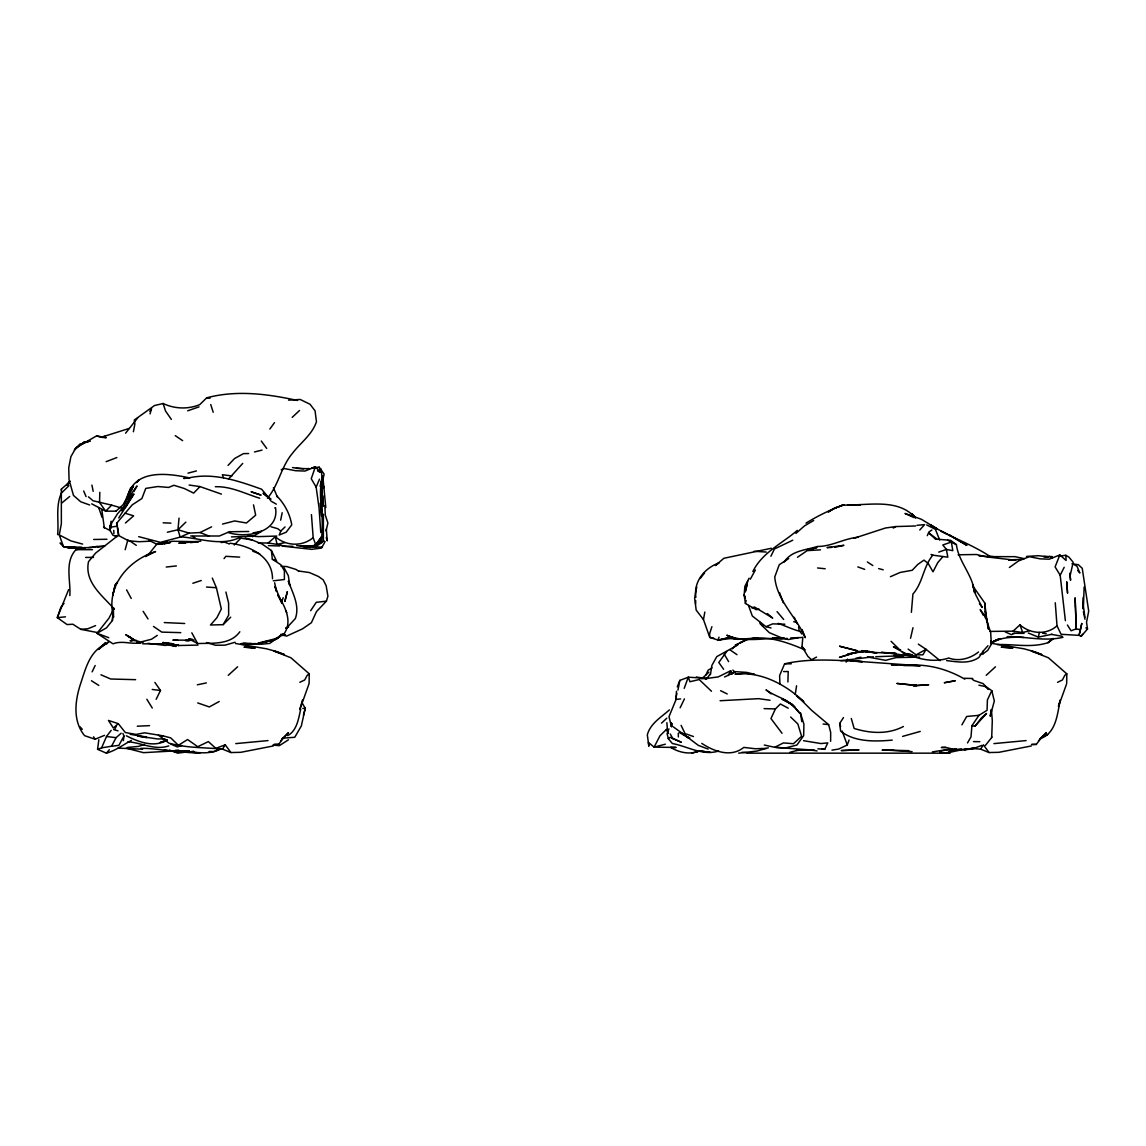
<?xml version="1.0" encoding="UTF-8"?>
<svg xmlns="http://www.w3.org/2000/svg" width="1146" height="1146" viewBox="0 0 1146 1146"><rect width="100%" height="100%" fill="white"/><g stroke="black" fill="none" stroke-linecap="round" stroke-linejoin="round"><path stroke-width="1.5" d="M323.387 514.182L323.373 540.697L320.923 542.645C324.776 519.94 318.33 496.633 324.146 474.143L319.175 467.153L311.626 468.127L315.365 466.794L320.436 472.31L319.175 467.153M830.621 741.29L830.692 732.495L828.658 724.673L811.697 710.405L797.33 696.08M61.354 492.522L61.397 489.055L68.674 482.781M1066.682 683.46L1066.797 673.819L1048.418 657.79L1031.314 651L1041.857 654.61L1034.981 651.845L1024.037 648.822L991.347 643.293M309.105 683.46L309.248 673.819L290.941 657.79L273.865 651L284.437 654.61L277.604 651.845L266.631 648.822L235.56 643.493M99.802 492.279L99.544 502.507L105.661 511.145L115.832 511.188M787.904 681.97L788.219 671.513L783.592 671.585M1082.755 608.684L1083.099 597.481M985.46 745.344L991.705 737.494L992.293 720.648L991.448 710.019M117.093 536.629L112.938 535.254L109.701 529.81L109.858 525.828L111.391 527.991M671.47 723.298L671.484 726.636L668.992 716.68L676.14 699.361L676.484 691.282M695.565 603.913L695.722 600.604M695.88 597.295C693.445 581.394 704.661 568.101 719.029 562.858L715.433 565.537L723.871 558.288L771.33 548.261M980.045 654.524L983.039 653.807L983.182 651.129L987.981 645.742M1084.13 587.024L1083.443 606.435L1084.933 617.207M57.644 534.623C58.99 520.742 55.395 506.503 61.34 493.167L68.889 485.746M671.484 726.636L671.714 723.413M143.393 642.018C133.652 645.628 122.994 639.869 113.01 643.823L97.038 633.294L106.535 627.793L112.365 620.559L113.325 608.368L113.569 617.221C105.389 587.01 127.664 560.48 155.57 551.555L145.442 556.526L149.639 553.103L156.501 544.508L170.31 542.531L164.265 543.806M978.913 685.193L986.004 686.698L991.777 690.651L987.408 699.948L987.064 710.305L978.971 715.319L971.908 725.733L971.006 736.849L967.511 742.937M138.68 536.643L160.397 542.345L180.18 537.102L177.974 529.767L179.034 518.121M816.554 657.088L811.526 659.752L807.858 656.357L801.999 646.545L802.859 637.047M112.365 620.559L113.397 611.133M231.463 536.901L252.535 536.256M61.34 493.167L61.354 523.765L59.263 534.924L62.743 544.565L60.065 543.018L63.445 546.642L69.849 548.003L81.882 547.201M123.367 740.674L123.954 736.104L122.951 733.44M131.418 740.431C123.08 744.785 115.703 750.573 106.406 753.166L97.582 749.326L98.828 739.743M911.385 612.308L912.918 594.058C922.945 582.798 923.16 566.769 932.801 555.151L947.828 557.185L946.395 549.421L942.8 544.995L951.352 542.029L956.394 544.665C958.686 562.113 972.825 574.948 974.587 592.597L972.596 584.56L975.733 594.803L982.265 607.495L979.472 603.627M320.106 486.291L322.656 476.163L322.241 478.913L321.038 468.986M991.218 709.46L990.216 716.25L994.327 700.98L991.777 690.651M795.267 694.333L796.57 685.809M109.701 529.81L111.09 521.201M710.42 674.636L711.924 665.339L716.794 656.615L737.766 644.997M675.896 698.53L676.785 693.301M784.05 637.892C765.17 637.921 744.714 642.935 726.836 635.256L737.895 639.325L728.197 637.348L737.895 639.325L758.28 637.921L747.808 639.139L729.873 638.623L717.94 640.07L709.775 637.405L703.472 619.585L704.819 612.093M696.739 586.953L694.648 598.054L696.195 610.13L703.472 619.585M133.394 431.741L134.87 424.077L134.311 420.023L154.524 405.526L163.119 403.507C174.607 408.95 187.987 409.466 199.762 404.61L206.695 397.834C236.549 389.812 267.849 393.966 297.559 400.498M677.959 690.121L679.836 680.395L688.288 677.2L707.311 678.375M1028.263 633.007L1038.405 637.119L1039.322 632.42M1071.968 563.789L1078.314 564.692L1082.239 568.273L1088.7 611.162L1086.523 622.307L1087.511 628.996L1081.222 636.231L1079.059 635.357L1081.781 623.524L1079.059 635.357L1061.067 634.297L1057.013 625.788L1055.265 602.753M280.67 520.169L282.174 512.735M300.753 709.073C298.504 718.528 297.072 730.589 287.675 735.646M759.182 609.185L756.188 609.701L745.43 603.455L746.146 600.361M747.751 581.079L745.258 591.952L747.321 583.93M910.54 638.236L912.99 627.721M326.037 530.985L327.899 523.02L325.263 515.041L324.877 505.486M322.656 476.163C318.717 489.213 321.281 502.979 321.611 516.316L320.207 503.194M303.446 715.233L305.251 708.271L301.871 702.541M125.172 549.708L127.922 539.651M150.054 413.892L151.544 408.52L149.868 411.342M302.487 700.02L299.822 709.503L308.818 684.363M1058.431 706.337L1060.236 700.02C1057.285 713.972 1056.383 732.552 1040.855 738.454M280.756 634.354L286.629 636.116L302.644 628.782L311.397 622.693L316.497 611.577L326.409 601.163L327.914 596.149L326.18 585.792L323.201 579.876L318.488 576.495L309.377 572.542L298.719 571.037M1066.439 684.363L1058.532 706.294M711.895 626.704L709.603 633.81L709.775 637.405L713.858 638.236M127.636 497.651L130.988 489.027L133.28 486.678L130.988 489.027L124.943 503.868M684.191 688.374L688.288 677.2L689.949 681.727L699.189 679.535L711.48 691.253M831.967 750.129L838.586 749.097L847.266 744.986L849.071 740.058M281.601 601.994L283.205 597.696M719.043 637.176L717.94 640.07L726.994 638.093L718.513 640.17M668.935 728.899L667.115 733.669L668.276 738.626L672.358 743.525C687.7 746.39 702.527 756.031 718.657 751.045M677.286 686.884L679.836 680.395M1059.276 556.082L1065.852 555.294L1066.081 560.451L1059.835 554.936L1055.094 566.898L1060.179 575.235L1065.379 620.659M285.01 526.959L280.827 531.042L279.166 535.053L286.214 532.188L291.743 524.854C289.924 513.938 284.638 504.039 276.974 496.089M850.848 660.841L862.365 661.643C836.508 660.34 810.079 657.976 784.609 663.821L779.624 675.51L779.925 684.262M320.78 532.518L319.061 507.965L316.138 487.107L319.519 479.157M97.582 749.326L101.593 747.837L106.521 736.506L111.176 730.374M68.617 589.617L57.3 617.651L67.07 624.57L72.857 624.226L80.85 629.355L97.697 632.592M846.192 662.13L847.567 659.065M927.286 535.655L928.976 531.916L931.899 529.996M788.233 708.185L780.369 703.988L775.398 708.944L770.957 718.556L782.045 733.282M126.117 506.733L132.363 494.298M292.789 546.327L281.959 546.083L311.698 549.335L321.496 548.089L325.049 541.657L323.373 540.697M822.112 748.653L824.719 749.355L827.799 742.866L821.009 743.568L803.547 740.703M705.907 674.894L708.128 670.224L711.981 667.889M92.11 671.871L95.161 665.511M680.137 707.813L684.434 698.859M770.9 556.254L774.41 548.991L792.745 540.224M156.171 699.289L160.483 690.479L154.896 682.414M114.887 728.971L116.176 726.406M1060.179 575.235L1064.204 567.299M728.211 675.51L730.618 670.782L732.423 673.49M124.67 503.252L129.799 493.396L126.991 499.513C132.22 468.771 166.585 472.926 189.162 477.825C214.001 472.396 238.612 481.019 261.603 489.213L270.528 499.885M749.097 578.186L744.886 586.322L744.141 594.86L745.43 603.455M123.954 504.226L130.486 488.382L132.979 486.319M101.593 747.837L111.577 746.232L116.061 737.68L121.175 733.225M109.457 617.178L114.127 608.325M67.485 485.231L69.705 481.105M118.74 517.935L133.924 493.94L124.47 508.337L131.761 493.281L137.019 485.976L133.924 491.519M127.75 497.321L130.085 493.038M123.954 736.104L118.855 745.401L111.577 746.232M750.315 579.188L755.4 570.006M130.673 491.849L132.406 488.755M961.909 724.845L966.694 716.479L978.971 715.319M212.297 578.085L216.393 587.712L221.336 608.984L216.895 617.723L210.477 625.014L223.112 624.656L228.656 615.216L228.613 603.125L225.891 592.024M985.56 618.382L984.887 615.158L990.66 632.42L991.362 644.224L987.737 650.384L983.039 653.807M121.562 510.758L124.828 505.4L117.479 513.852L111.735 522.934L110.732 527.146L117.508 526.157L116.634 523.292L132.205 504.87L141.889 498.524L145.771 488.397L157.776 486.534L168.591 487.437L173.906 485.274L184.262 488.497L193.66 493.095L199.977 486.592L221.422 494.112M127.822 497.135L123.095 504.727L115.846 511.317M303.06 546.184L315.952 545.539L321.453 536.887L321.539 539.379L314.534 546.155L306.985 545.983L310.509 546.642M158.449 735.159L169.006 743.167C186.612 748.123 204.518 747.378 222.482 749.14L225.261 744.828L230.948 752.55L240.861 752.306L273.307 745.96M752.836 571.553C762.205 552.429 782.116 543.548 797.315 530.383M892.204 740.13C875.086 741.605 854.73 742.236 840.634 731.148L839.66 723.455L843.47 717.597M970.705 748.438L980.589 749.14L983.411 744.828L989.07 752.55L998.968 752.306L1031.3 745.96M310.681 610.689L316.239 602.323L326.409 601.163M726.65 651.53L718.8 662.488L723.627 669.278M983.182 651.129L978.913 657.432C969.187 664.25 957.555 661.872 946.653 660.612M1081.222 636.231L1082.598 634.282M274.481 744.556L278.722 744.384L283.42 737.795M1032.059 744.556L1036.371 744.384L1041.098 737.795M125.587 433.188L137.807 417.746M269.826 429.048L274.496 422.645M267.39 498.266C278.779 485.002 281.071 466.551 292.574 453.171C300.581 442.685 312.156 434.649 316.468 421.742L315.064 410.841L310.05 404.252L300.18 399.467L288.563 400.155M117.15 582.383L115.159 585.076L112.781 595.247L115.159 585.076L117.193 582.326M321.453 536.887L314.534 546.155L307.859 546.069M732.28 648.851C750.931 629.154 783.019 640.37 804.621 649.768M975.002 726.22L981.391 717.998L986.548 713.457L975.002 726.22L971.908 725.733M83.787 548.361L75.951 549.665C64.348 562.027 70.866 580.463 69.834 595.634M700.192 578.515L704.504 573.014M706.194 679.234L710.405 673.934M66.712 485.059L69.863 481.105M784.236 561.998C791.241 550.581 805.81 550.195 817.342 546.47C831.509 546.599 843.886 538.491 857.867 537.302M133.394 486.377L131.36 488.884L133.495 486.305M224.057 558.603L225.905 556.311L239.643 557.128M242.694 463.428L228.527 479.085M136.689 482.437L138.824 479.845L136.546 482.523M64.018 603.412L60.896 607.165L57.3 617.651L65.48 616.82M942.542 556.999L937.686 562.758L933.016 571.811L928.145 563.374L923.963 560.122L917.803 564.405L912.216 570.278L900.197 572.427L890.413 576.71M106.406 753.166L109.343 749.785M986.219 675.309L995.459 666.8M228.255 675.309L237.594 666.8M109.185 617.923L97.038 633.294L108.77 637.706M919.765 529.982L924.607 524.624L916.958 525.326M228.04 465.419L234.486 458.586L243.453 453.63L248.625 453.53M1038.562 740.918L1046.327 732.738L1039.694 739.27M280.627 740.918L288.391 732.738L281.801 739.27M234.199 544.995L240.875 538.176L252.034 539.909L262.019 543.992L271.373 550.495L276.673 561.168L272.333 559.176L271.373 550.495M106.564 644.023L108.813 641.731L102.581 645.785M121.548 508.007L111.678 505.157L105.661 511.145L91.709 503.839M105.346 642.562L98.327 649.51L105.518 644.066C89.374 651.358 85.578 669.063 80.421 684.234C75.006 701.051 72.599 720.877 84.56 735.646L95.075 739.242L104.53 735.345M223.112 624.656L230.69 617.178M282.203 634.225L269.768 643.407L261.087 644.267L254.312 643.522M239.843 631.775C230.16 645.184 212.182 642.949 197.628 643.565L188.775 638.737L192.256 639.253M668.247 732.05L666.428 729.472L659.953 735.789L654.108 747.135L648.407 742.45L648.865 746.232L647.318 734.801C650.484 723.269 661.127 717.353 669.407 709.89M167.33 532.231L177.974 529.767L185.853 522.146M292.201 417.373L299.521 410.483M661.529 723.14L666.814 718.184M270.041 499.799L270.914 498.997L263.064 493.181L266.789 496.533M989.829 631.417L1013.064 631.16L1019.94 624.856C1030.34 633.967 1046.413 635.357 1057.013 625.788M701.839 678.618L708.901 672.244M258.122 542.918L268.236 543.018L275.312 536.715C285.984 546.112 302.143 546.886 313.173 537.646L311.44 514.611M118.282 723.656L113.354 728.011L108.455 720.433L118.282 723.656L125.344 732.538L136.116 734.428L144.568 732.81L162.761 735.804L170.711 737.881L178.404 745.287L187.572 739.528L197.742 746.705L208.357 741.605L215.82 748.352L225.261 744.828M795.911 533.434L804.435 525.942L813.689 520.499M125.43 523.006L133.638 515.843L125.043 513.193M316.267 544.006L321.539 539.379M161.586 736.778L162.761 735.804M1053.088 638.394L1047.931 642.691C1031.314 648.106 1014.196 643.98 997.321 644.582M61.913 502.908L69.691 496.462M1052.644 638.795L1047.931 642.691L1052.716 639.239M1066.797 673.819L1064.777 675.366L1062.414 679.965L1057.586 682.3M309.248 673.819L307.171 675.366L304.721 679.965L299.837 682.3M668.276 738.626L670.152 737.265L681.412 742.336L672.043 738.11M116.949 536.342L95.576 553.131L88.5 561.698C84.26 582.311 102.281 595.476 114.199 608.984M1009.382 567.499L1018.751 560.824L1029.352 556.698L1040.196 558.847L1049.177 559.205L1059.835 554.936M102.08 437.371L106.206 437.686L96.651 435.852L75.994 447.728L70.909 456.638L68.746 467.797L69.047 479.644L73.459 495.401L80.693 501.762L89.646 504.971M731.506 674.235L734.257 672.344L724.516 677M978.512 652.002C970.39 658.563 958.787 661.801 948.745 658.019C930.223 664.164 909.322 656.959 893.479 646.745L900.598 649.868M797.473 557.271L807.185 550.624L820.479 549.836M314.864 545.467L321.095 541.227L312.127 546.628L308.933 546.069M276.845 637.821L272.834 640.514L278.263 637.993L262.692 641.975M157.274 635.385L151.53 639.224L140.829 641.989L133.337 640.012L127.793 635.758L133.423 639.54M788.677 558.603L779.251 564.72L774.768 576.968C776.601 600.389 796.456 616.949 805.28 637.706L802.071 629.512M322.413 547.215L304.363 546.141L314.921 547.086L322.57 542.173M288.448 739.786L279.323 745.674L272.934 745.086M806.01 523.12C818 515.729 830.821 509.512 844.058 504.741L834.374 508.265L828.243 511.99L835.592 507.606L834.374 508.265L844.058 504.741M278.263 637.993L274.123 639.955L263.379 642.204L274.123 639.955L283.879 634.025C293.018 621.59 284.896 606.134 277.747 594.917L281.758 602.911M274.123 639.955L280.211 636.359M252.478 536.715L261.202 531.586M893.235 528.077L895.914 526.558L915.597 525.985M286.672 627.936L295.353 618.554C300.023 605.475 292.588 593.284 288.463 581.194M219.201 701.51L209.317 706.939L197.714 702.928M991.877 642.634L997.407 639.611L991.304 642.562C1001.318 637.162 1012.749 636.904 1023.822 637.448M908.119 649.094L916.069 654.839L926.097 649.352L940.121 660.683M991.963 642.577L997.407 639.611M746.046 639.898L739.542 643.192L745.101 640.456M285.798 628.266L288.577 626.876L285.769 628.137M764.296 745.029L774.71 747.307L783.391 742.937L793.462 743.697L801.598 736.305L797.817 723.914L790.654 717.038M220.104 748.625L214.116 751.59L209.059 751.447M177.974 529.767L189.119 533.119L200.063 532.546L211.595 526.845M991.777 642.476L994.513 641.201M180.18 537.102L189.119 533.119M274.839 507.965L275.513 507.678C279.739 532.618 246.161 538.72 228.097 532.46M991.935 642.462L1001.131 638.58M748.524 605.503L752.306 615.989L766.001 626.676L772.676 623.868L784.838 624.212M972.052 678.733L973.642 680.337L983.11 683.618L988.511 689.376L986.004 686.698M95.562 625.616L87.984 628.724L80.85 629.355M1014.582 633.351L1011.46 634.64L1005.142 631.876M735.331 644.926L738.139 643.765M240.402 537.23C221.293 546.671 200.894 538.362 181.211 536.887M101.779 437.113L129.04 428.475M948.859 751.59L956.022 748.782M1041.829 736.878L1047.688 734.6L1042.215 736.821M106.134 461.666L116.863 457.555M903.406 726.507C887.964 734.6 870.301 733.454 854.142 728.455L851.292 718.47M281.228 469.731L284.351 468.556L295.539 470.705L304.979 471.063L315.365 466.794L311.254 478.756L316.138 487.107M973.971 748.352L981.836 745.416M854.128 538.233L885.514 527.991L895.914 526.558M938.732 552.114L946.395 549.421L952.813 550.667L951.352 542.029L947.656 540.196M187.672 410.812L199.017 406.873M160.282 742.379L167.345 739.944C154.466 748.066 138.68 742.064 126.361 735.789M751.891 607.896L754.512 607.008L772.691 618.095L767.362 613.583M192.857 583.271L201.252 580.506M261.345 531.257L253.008 532.947M920.252 731.42L902.604 736.405M144.453 744.485L138.508 746.404L127.564 747.436M181.741 745.487L177.301 746.92L170.94 744.169M221.092 748.839C207.856 755.887 193.617 751.504 179.779 750.988C166.628 751.418 153.922 748.009 140.815 748.352M81.939 443.545L89.46 441.167M665.339 744.198L654.108 747.135L676.111 747.45L670.611 747.35C679.292 752.721 690.193 754.999 699.762 750.773M691.797 753.166L699.647 750.816M164.365 543.648L172.43 541.256L198.186 541.7M235.116 642.247L225.089 645.155L215.505 645.241L206.481 642.534M1051.971 634.268L1038.405 637.119M961.437 748.839L956.466 750.272L947.842 747.837L941.353 747.478L945.808 747.106M807.457 550.238L816.94 547.516L806.956 550.223M160.555 742.379L167.259 740.459M768.35 747.794L756.976 751.06L738.64 753.166M696.725 751.69L699.92 750.802M188.001 473.155L196.424 470.934M222.553 524.08L234.658 520.943L246.433 523.006L255.673 515.17L253.495 504.87M789.838 752.32L799.22 749.885M1013.064 631.16L1022.705 632.492L1029.509 630.758M1062.972 637.291C1044.665 641.717 1025.799 636.417 1007.148 636.646M254.498 451.954L262.033 450.106M89.474 441.067L83.486 442.514L74.361 449.948L79.891 444.046L83.128 443.645M950.464 749.083L932.4 751.891M268.236 543.018L277.046 544.35L284.953 542.617M834.689 547.315L843.914 545.324L827.025 547.602L831.624 547.43M855.833 658.262L860.818 657.188M197.341 684.807L206.352 682.916M105.131 436.34L100.719 437.256L96.651 435.852M90.319 441.11L83.486 442.514L86.852 442.141M939.634 751.676C951.409 747.278 963.958 751.805 975.819 747.865L963.958 749.77L974.931 748.052M997.579 639.267L999.942 638.809M92.611 547.186L105.289 545.611M798.59 637.634L788.348 639.554L780.727 637.477L769.31 632.649L760.056 623.653M859.944 651.773L847.739 654.037L863.812 651.458M193.416 751.232C183.818 753.552 173.92 751.432 164.351 749.942M282.417 738.21L294.751 737.279L301.341 725.948L305.251 708.271L302.902 708.472M167.688 541.915L156.085 543.877L149.009 540.325M168.82 745.888C154.767 750.673 141.76 742.751 127.922 741.763M268.021 740.588L235.747 743.611M1026.114 740.588L993.897 743.611M262.062 642.419L258.065 643.049L269.869 640.829L256.919 644.009L241.562 644.396M217.196 749.412L220.347 748.911M869.656 651.415L857.838 651.401M97.825 547.172L100.877 546.714M919.608 657.145L896.043 657.589L885.614 660.34L867.436 656.945M965.304 749.011L949.103 752.492L940.035 753.166M706.165 678.547L718.298 676.885L730.618 670.782L731.893 673.533M173.633 644.296L165.182 645.427L147.949 643.336M185.853 752.077L177.63 753.166L169.579 750.086M221.221 542.531L224.587 542.101L229.343 543.992M787.245 638.394L780.942 639.182L772.748 637.792L779.208 637.849M88.743 547.516L97.367 546.427M862.15 651.587L856.306 652.289L839.56 657.346L856.306 652.289L866.62 651.458M190.48 542.645L198.387 541.714M273.278 580.807L284.38 579.532L284.38 570.765L281.014 564.892L272.333 559.176M184.048 478.398L189.162 477.825M743.339 673.361L735.102 674.278C760.443 670.94 785.912 684.606 803.804 701.71L796.456 695.851M183.647 478.455L189.921 477.767M84.432 547.702L81.638 548.017L84.775 547.673M840.849 660.741L873.41 656.787M166.242 567.026L176.384 565.938M170.023 645.198L173.103 644.869L170.238 644.711M197.957 645.112L178.891 645.499L162.818 642.562L168.19 643.235M676.14 699.361L680.609 698.931M194.376 751.59L186.554 752.363L183.575 751.26M791.241 663.821L784.609 663.821M200.837 541.156L178.819 543.218L185.48 542.946M276.773 536.056L258.466 536.629L247.751 535.741M175.166 750.358L178.69 750.114M1021.229 559.391L1008.752 559.878M251.389 643.508L242.995 643.493M808.317 548.963L811.468 548.762M958.113 554.779L976.464 554.506L986.104 556.841L1015.127 560.193M1026.53 556.426L1038.391 555.71L1048.404 556.856L1043.591 556.712M84.775 548.39L77.197 548.805L69.863 547.072M253.696 643.665L241.047 643.551M69.19 547.96L91.422 547.573M796.341 750.401L812.056 749.957M92.497 549.665L75.951 549.665M136.417 640.37L130.042 640.7L132.077 640.729M841.909 505.214L860.388 504.784L857.179 504.813M150.255 541.184L139.153 541.714L128.366 540.754L118.683 535.554L115.144 535.812M137.276 726.206L149.539 725.647M194.061 640.17L172.874 640.113L177.587 640.027M720.089 700.736L758.652 698.659L770.04 700.263M192.986 640.256L185.48 640.528L188.947 640.829M172.33 751.045L143.508 752.664L126.232 748.195M790.797 637.892L801.799 637.52M766.015 748.395L755.372 748.753L743.783 747.407C731.105 757.821 713.843 751.447 701.796 743.396M189.033 750.816L180.81 751.06L189.319 750.845M281.615 635.428L284.795 635.342M296.356 468.342L308.26 468.743M248.696 531.486L229.401 531.744L219.43 535.999L190.709 535.999M93.686 539.48L106.95 539.265M1044.078 556.483L1052.229 556.541M135.629 679.678L110.704 679.005L100.934 674.793M850.776 504.885L847.567 504.928C870.215 505.228 898.879 498.467 915.597 518.107M142.691 643.837L171.986 643.651L163.119 642.992L172.917 644.152L162.818 642.562M85.592 557.429L93.471 557.371M273.851 744.413L278.722 744.384M1031.5 744.413L1036.371 744.384M84.446 548.246L69.505 547.201M916.069 654.839L922.917 654.824L926.097 649.352L918.333 644.152M952.283 749.47L959.36 749.47M747.049 753.166L950.134 753.166M988.797 556.627L1015.055 556.67L1024.366 558.661M1013.121 633.308L1024.051 633.38M988.153 556.627L993.367 556.655L979.128 556.054M973.513 741.605L979.844 741.677M184.692 623.496L164.265 622.565M165.124 739.012L157.26 738.912L137.606 735.99L146.889 737.695M710.706 752.449L700.851 751.06L709.073 752.22M964.316 678.303L972.668 678.475M904.71 665.325C926.756 663.591 945.951 668.405 964.789 679.134M188.102 752.55L200.092 752.922L175.066 751.103M1008.91 560.136L1015.743 560.322M69.849 548.003L64.004 546.685L75.851 548.175M856.091 661.213L920.31 665.797L903.678 665.525M700.593 678.504L706.624 678.69L696.295 677.014M764.096 708.615L775.398 708.944M306.039 546.069L313.617 546.313M268.408 545.611L279.696 545.997M875.788 656.715L903.721 655.698L894.095 655.354L903.506 656.873L894.539 654.953M903.12 665.282L891.459 664.852L896.96 665.11M215.348 486.735C231.019 486.19 245.144 493.754 259.727 498.238M163.147 522.82L170.912 523.135M180.782 632.649L161.801 632.119L153.492 626.447M73.416 547.229L80.521 547.53M908.821 750.659L886.775 750.1L912.101 751.633M935.551 539.021L950.679 540.368L956.394 544.665M1008.953 559.878L1015.413 560.179M754.197 551.24L766.287 552.057M146.444 736.978L130.2 734.328M280.985 566.267L286.772 566.568L296.026 569.462L298.905 571.381M142.648 749.183L118.138 748.094M159.81 543.949L162.761 544.121M774.71 747.307L785.54 747.951L796.914 745.015L803.647 735.703L803.919 724.215L800.381 712.783L801.799 721.622M734.171 671.585L746.748 672.401L754.555 674.335L748.152 673.776M206.509 587.053L216.393 587.712M306.44 546.313L316.482 546.986M896.358 653.492L873.123 652.418L861.792 650.642L867.565 651.272M741.892 752.306L747.02 752.664M817.886 748.796L824.719 749.355M244.614 643.508L247.98 643.78L242.866 643.45M865.029 651.544L876.819 652.905L865.259 651.587M817.571 567.972L825.163 568.76M70.737 547.158L78.859 548.032L69.118 546.986M314.921 547.086L312.127 546.628M776.143 747.464L814.648 750.2M206.695 397.834L210.033 398.221M292.459 467.568L303.618 468.886M823.115 724.014L828.658 724.673M152.217 689.462L160.483 690.479M106.521 736.506L116.061 737.68M892.061 652.762L895.069 653.134M296.699 545.596L310.623 547.43L300.338 545.969L307.959 547.029M278.75 544.851L281.916 545.252M231.922 475.948L222.353 474.716L223.47 477.71M1042.645 633.222L1046.169 633.681M809.162 749.799L817.055 750.917M189.133 485.045L199.977 486.592M793.705 621.734L796.757 622.192M282.403 634.196L285.454 634.683M171.914 644.281L178.891 645.499L169.723 643.565M1051.441 634.383L1062.113 636.274M915.539 656.615L881.503 652.131M169.35 645.112L176.155 646.444L169.322 644.74M72.542 547.215L75.822 547.874M111.678 505.157L93.041 500.759L88.471 496.848M230.074 543.247C249.441 545.668 272.376 556.168 272.519 578.773M907.403 653.664L912.503 654.882L904.724 653.979L902.303 652.446M778.163 623.367C785.683 626.06 792.817 629.569 800.782 631.575M766.001 626.676L771.057 627.951M307.988 468.413L309.592 468.843M878.653 568.588L883.194 569.806M82.627 544.092L70.909 540.898L59.263 534.924M245.129 538.004L252.034 539.909M65.823 546.771L70.278 548.017M909.68 654.796L915.597 656.472M271.058 526.788L277.69 528.678L280.827 531.042M113.583 729.572L118.024 730.847M1080.52 629.799L1076.266 628.839L1071.095 630.787L1067.427 625.028M782.933 699.561L792.23 704.518L799.965 713.399L792.23 704.518L782.145 699.232M693.459 736.534L685.036 733.583L681.111 725.361M857.81 566.898L864.7 569.361M689.82 737.866L686.454 736.663L688.904 738.067L673.16 726.779M136.99 642.161L140.07 643.264M252.75 551.197L259.655 553.819M708.142 749.083L698.315 745.373L682.271 733.225M931.01 554.449L932.801 555.151M200.063 532.546L209.202 536.127M782.059 699.017L786.113 700.636L795.038 707.411C787.03 698.673 775.111 696.61 766.015 689.863L771.143 693.874M980.589 749.14L989.07 752.55M222.482 749.14L230.948 752.55M1049.378 556.397L1052.587 557.873M913.964 517.591L905.011 513.465L921.312 519.238L937.313 528.936L930.394 524.854C950.048 537.173 972.381 544.379 991.419 557.357M317.499 470.92L320.436 472.31M948.917 535.039L950.979 536.056L940.923 531.042L947.327 534.237M720.576 690.68L727.237 693.975M926.713 524.94L935.394 529.294L939.677 540.038M110.532 530.784L103.598 527.146L104.343 527.905L101.822 509.898M1072.599 563.732L1076.954 566.196L1079.876 573.014L1077.612 570.379M270.986 501.117L276.286 504.14M679.435 732.566L688.904 738.067M1065.852 555.294L1068.946 557.128L1073.186 562.285L1070.135 575.636L1070.579 580.234L1069.848 573.215M134.168 639.797L125.745 634.683L134.827 640.485M192.7 536.471L195.465 538.176M91.451 680.738L98.8 685.423M867.35 561.97L872.865 565.551M175.238 435.638L182.629 440.651M1085.878 627.879L1087.511 628.996M129.326 540.597L136.302 545.367M730.102 649.911L736.993 654.681M936.611 538.821L928.589 532.761L935.423 539.078M915.239 517.204L911.457 513.58L915.009 517.032M891.087 641.33L898.378 648.45M79.962 726.75L82.297 729.343M801.999 646.545L805.065 650.011M732.867 670.081L735.073 672.616M777.045 611.62L783.663 619.442M802.014 634.153L799.048 630.214L798.619 626.833M759.812 622.135L762.749 626.117M985.102 611.162L985.589 614.141L984.715 602.911L973.756 587.311M261.302 441.024L266.703 448.43M171.356 419.407L165.511 410.984L163.119 403.507M143.164 611.348L148.02 618.926M146.846 699.275L152.275 708.042M93.614 736.821L95.075 739.242M724.272 654.294L728.641 661.657M670.281 734.027L672.931 738.683M284.093 567.829L288.334 575.693L289.795 585.577L288.334 581.237M191.812 632.807L197.628 643.565M126.604 589.889L131.231 598.47M983.454 615.459L980.188 609.557L986.878 618.84L988.468 629.154L987.408 623.997M61.999 543.834L63.445 546.642M666.428 729.472L668.447 733.411M794.207 617.264L797.057 623.682M285.884 610.718L286.715 612.637M281.93 603.068L274.954 586.537L276.43 591.393M273.421 487.695L277.533 497.421M98.656 507.535L102.109 517.491M83.701 491.004L86.065 496.605M745.387 597.897L744.141 594.86L745.358 598.456M847.266 744.986L842.138 731.033M779.552 592.654L783.248 602.767M1019.94 624.856L1022.705 632.492M313.173 537.646L315.952 545.539M839.66 723.455L840.648 726.492M210.749 404.538L213.185 412.245M321.969 481.363L323.903 487.795L322.169 481.463M326.252 537.517L327.226 540.855L326.338 529.065M275.312 536.715L277.046 544.35M274.639 582.798L276.544 591.307M1083.385 611.706L1084.976 619.241M91.909 485.087L93.184 491.348M990.76 641.115L991.362 644.224M116.634 523.292L118.683 535.554L117.709 527.719M321.983 495.072L321.625 486.821L322.871 506.475M991.605 736.563L991.705 737.494M321.568 481.134L322.227 487.294L321.854 483.712M321.625 486.821L321.969 490.302M987.05 622.192L984.715 602.911M666.872 722.682L667.473 730.446M321.439 506.36L321.754 511.059M323 504.14L322.642 495.631L323.029 505.959M113.769 530.383L113.898 533.664M61.397 489.055L61.44 490.316M325.793 507.535L323.172 480.145L323.186 483.612M678.303 733.125L678.36 736.95M671.527 723.069L671.585 726.278M1075.421 606.019L1076.266 628.839L1075.106 597.811L1075.421 606.019M1066.754 582.053L1067.542 592.998L1066.754 582.053M287.36 591.68L284.853 601.421L287.36 591.68M955.134 680.767L944.447 682.715L955.134 680.767M916.743 685.466L913.348 685.824L928.704 684.764L916.743 685.466L897.117 683.46L916.743 685.466M858.784 749.871L841.422 750.558L858.784 749.871M892.92 750.114L882.334 750.186L892.92 750.114M1012.663 647.977L1001.418 647.161L1012.663 647.977M251.49 647.705L243.998 647.161L255.257 647.977L251.49 647.705M857.151 650.756L839.646 646.258L857.151 650.756M251.819 492.021L251.074 491.792L261.102 495.129L251.819 492.021M966.708 545.281L948.716 534.695L966.708 545.281"/></g></svg>
